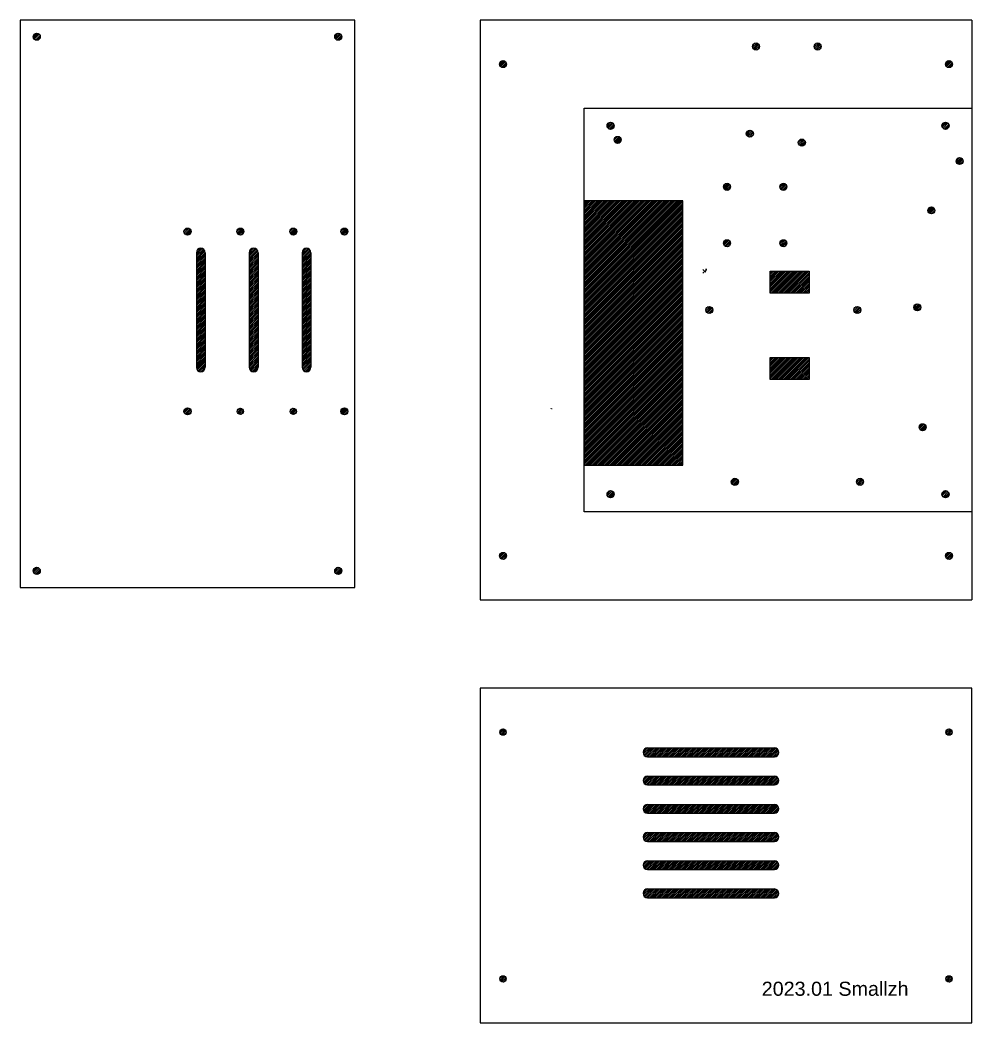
# Model space of a CAD drawing. Header units: millimetres. Extents: x -540 to 575, y -569 to 285.
# Drawn here: x -540 to 0, y -569 to 0 of the extents above; entities that cross this region are included whole.
import ezdxf
from ezdxf.enums import TextEntityAlignment as Align

# ---------------------------------------------------------------- set-up
doc = ezdxf.new("R2010")
doc.units = ezdxf.units.MM
doc.layers.add('文本', color=7, linetype='Continuous', lineweight=25)
doc.layers.add('标注', color=2, linetype='Continuous', lineweight=13)
doc.layers.add('边框', color=7, linetype='Continuous', lineweight=25, true_color=0x000000)
doc.styles.add('textstyle3', font='arial.ttf')

# ---------------------------------------------------------------- blocks, each defined once
blk = doc.blocks.new('ht')
at = {"layer": '文本', "transparency": 33554687}
h = blk.add_hatch(dxfattribs=at)
h.set_pattern_fill('JIS_WOOD', color=256, style=0, pattern_type=0)
edge = h.paths.add_edge_path(flags=0)
edge.add_arc((-36, 0), 2.5, 88.3634, 268.3634)
edge.add_line((-36.07, -2.5), (36, -2.5))
edge.add_arc((36, 0), 2.5, 270, 450)
edge.add_line((36, 2.5), (-35.93, 2.5))
at = {"layer": '文本'}
for p, q in [((-35.93, 2.5), (36, 2.5)), ((-36.07, -2.5), (36, -2.5))]:
    blk.add_line(p, q, dxfattribs=at)
for centre, start, end in [((-36, 0), 88.3634, 268.3634), ((36, 0), 270, 90)]:
    blk.add_arc(centre, 2.5, start, end, dxfattribs=at)
blk = doc.blocks.new('hta')
at = {"layer": '文本'}
for p in [(-0.04, -2.5), (-0.04, -18.5), (-0.04, -34.5), (-0.04, -50.5), (-0.04, -66.5), (-0.04, -82.5)]:
    blk.add_blockref('ht', p, dxfattribs=at)
blk = doc.blocks.new('前挡板')
at = {"layer": '边框', "transparency": 33554687}
h = blk.add_hatch(dxfattribs=at)
h.set_pattern_fill('JIS_WOOD', color=256, style=0, pattern_type=0)
edge = h.paths.add_edge_path(flags=0)
edge.add_arc((-266, 165), 1.8, 0, 360)
h = blk.add_hatch(dxfattribs=at)
h.set_pattern_fill('JIS_WOOD', color=256, style=0, pattern_type=0)
edge = h.paths.add_edge_path(flags=0)
edge.add_arc((-13, 165), 1.8, 0, 360)
h = blk.add_hatch(dxfattribs=at)
h.set_pattern_fill('JIS_WOOD', color=256, style=0, pattern_type=0)
edge = h.paths.add_edge_path(flags=0)
edge.add_arc((-266, 25), 1.8, 0, 360)
h = blk.add_hatch(dxfattribs=at)
h.set_pattern_fill('JIS_WOOD', color=256, style=0, pattern_type=0)
edge = h.paths.add_edge_path(flags=0)
edge.add_arc((-13, 25), 1.8, 0, 360)
at = {"layer": '边框'}
for p, q in [((0, 190), (-279, 190)), ((-279, 190), (-279, 0)), ((0, 0), (0, 190)), ((-279, 0), (0, 0))]:
    blk.add_line(p, q, dxfattribs=at)
for centre in [(-266, 165), (-13, 165), (-266, 25), (-13, 25)]:
    blk.add_circle(centre, 1.8, dxfattribs=at)
at = {"layer": '文本'}
blk.add_blockref('hta', (-148, 156), dxfattribs=at)
at = {"layer": '文本', "style": 'textstyle3'}
blk.add_text('2023.01 Smallzh', height=8, dxfattribs=at).set_placement((-36, 13), align=Align.BOTTOM_RIGHT)
blk = doc.blocks.new('st')
at = {"layer": '文本', "transparency": 33554687}
h = blk.add_hatch(dxfattribs=at)
h.set_pattern_fill('JIS_WOOD', color=256, style=0, pattern_type=0)
edge = h.paths.add_edge_path(flags=0)
edge.add_arc((0, 0), 2.5, 0, 180)
edge.add_line((-2.5, 0), (-2.5, -65))
edge.add_arc((0, -65), 2.5, 180, 360)
edge.add_line((2.5, -65), (2.5, 0))
at = {"layer": '文本'}
for p, q in [((-2.5, 0), (-2.5, -65)), ((2.5, 0), (2.5, -65))]:
    blk.add_line(p, q, dxfattribs=at)
for centre, start, end in [((0, 0), 0, 180), ((0, -65), 180, 0)]:
    blk.add_arc(centre, 2.5, start, end, dxfattribs=at)
blk = doc.blocks.new('sta')
at = {"layer": '边框', "transparency": 33554687}
h = blk.add_hatch(dxfattribs=at)
h.set_pattern_fill('JIS_WOOD', color=256, style=0, pattern_type=0)
edge = h.paths.add_edge_path(flags=0)
edge.add_arc((-89, 0), 2, 0, 360)
h = blk.add_hatch(dxfattribs=at)
h.set_pattern_fill('JIS_WOOD', color=256, style=0, pattern_type=0)
edge = h.paths.add_edge_path(flags=0)
edge.add_arc((-59, 0), 2, 0, 360)
h = blk.add_hatch(dxfattribs=at)
h.set_pattern_fill('JIS_WOOD', color=256, style=0, pattern_type=0)
edge = h.paths.add_edge_path(flags=0)
edge.add_arc((-29, 0), 2, 0, 360)
h = blk.add_hatch(dxfattribs=at)
h.set_pattern_fill('JIS_WOOD', color=256, style=0, pattern_type=0)
edge = h.paths.add_edge_path(flags=0)
edge.add_arc((0, 0), 2, 0, 360)
h = blk.add_hatch(dxfattribs=at)
h.set_pattern_fill('JIS_WOOD', color=256, style=0, pattern_type=0)
edge = h.paths.add_edge_path(flags=0)
edge.add_arc((-89, -102), 2, 0, 360)
h = blk.add_hatch(dxfattribs=at)
h.set_pattern_fill('JIS_WOOD', color=256, style=0, pattern_type=0)
edge = h.paths.add_edge_path(flags=0)
edge.add_arc((-59, -102), 1.8, 0, 360)
h = blk.add_hatch(dxfattribs=at)
h.set_pattern_fill('JIS_WOOD', color=256, style=0, pattern_type=0)
edge = h.paths.add_edge_path(flags=0)
edge.add_arc((-29, -102), 1.8, 0, 360)
h = blk.add_hatch(dxfattribs=at)
h.set_pattern_fill('JIS_WOOD', color=256, style=0, pattern_type=0)
edge = h.paths.add_edge_path(flags=0)
edge.add_arc((0, -102), 2, 0, 360)
at = {"layer": '边框'}
for centre, radius in [((-89, 0), 2), ((-59, 0), 2), ((-29, 0), 2), ((0, 0), 2), ((-89, -102), 2), ((-59, -102), 1.8), ((-29, -102), 1.8), ((0, -102), 2)]:
    blk.add_circle(centre, radius, dxfattribs=at)
at = {"layer": '文本'}
for p in [(-81.5, -12), (-51.5, -12), (-21.5, -12)]:
    blk.add_blockref('st', p, dxfattribs=at)
blk = doc.blocks.new('左挡板')
at = {"layer": '边框', "transparency": 33554687}
h = blk.add_hatch(dxfattribs=at)
h.set_pattern_fill('JIS_WOOD', color=256, style=0, pattern_type=0)
edge = h.paths.add_edge_path(flags=0)
edge.add_arc((-180.5, 312.5), 2, 0, 360)
h = blk.add_hatch(dxfattribs=at)
h.set_pattern_fill('JIS_WOOD', color=256, style=0, pattern_type=0)
edge = h.paths.add_edge_path(flags=0)
edge.add_arc((-9.5, 312.5), 2, 0, 360)
h = blk.add_hatch(dxfattribs=at)
h.set_pattern_fill('JIS_WOOD', color=256, style=0, pattern_type=0)
edge = h.paths.add_edge_path(flags=0)
edge.add_arc((-180.5, 9.5), 2, 0, 360)
h = blk.add_hatch(dxfattribs=at)
h.set_pattern_fill('JIS_WOOD', color=256, style=0, pattern_type=0)
edge = h.paths.add_edge_path(flags=0)
edge.add_arc((-9.5, 9.5), 2, 0, 360)
at = {"layer": '边框'}
for p, q in [((0, 322), (-190, 322)), ((-190, 322), (-190, 0)), ((0, 0), (0, 322)), ((-190, 0), (0, 0))]:
    blk.add_line(p, q, dxfattribs=at)
for centre in [(-180.5, 312.5), (-9.5, 312.5), (-180.5, 9.5), (-9.5, 9.5)]:
    blk.add_circle(centre, 2, dxfattribs=at)
at = {"layer": '文本'}
blk.add_blockref('sta', (-6, 202), dxfattribs=at)
blk = doc.blocks.new('下挡板-标注')
at = {"layer": '标注', "insert": (-239.22, -220.06), "char_height": 1, "attachment_point": 1, "style": 'textstyle3'}
blk.add_mtext('前', dxfattribs=at)
blk = doc.blocks.new('elc1')
at = {"layer": '边框', "transparency": 33554687}
h = blk.add_hatch(dxfattribs=at)
h.set_pattern_fill('JIS_WOOD', color=256, style=0, pattern_type=0)
edge = h.paths.add_edge_path(flags=0)
edge.add_arc((-35, 0), 2, 0, 360)
h = blk.add_hatch(dxfattribs=at)
h.set_pattern_fill('JIS_WOOD', color=256, style=0, pattern_type=0)
edge = h.paths.add_edge_path(flags=0)
edge.add_arc((0, 0), 2, 0, 360)
at = {"layer": '边框'}
for centre in [(-35, 0), (0, 0)]:
    blk.add_circle(centre, 2, dxfattribs=at)
blk = doc.blocks.new('下挡板')
at = {"layer": '边框', "transparency": 33554687}
h = blk.add_hatch(dxfattribs=at)
h.set_pattern_fill('JIS_WOOD', color=256, style=0, pattern_type=0)
edge = h.paths.add_edge_path(flags=0)
edge.add_arc((13, 304), 2, 0, 360)
h = blk.add_hatch(dxfattribs=at)
h.set_pattern_fill('JIS_WOOD', color=256, style=0, pattern_type=0)
edge = h.paths.add_edge_path(flags=0)
edge.add_arc((266, 304), 2, 0, 360)
h = blk.add_hatch(dxfattribs=at)
h.set_pattern_fill('JIS_WOOD', color=256, style=0, pattern_type=0)
edge = h.paths.add_edge_path(flags=0)
edge.add_arc((74, 269), 2, 0, 360)
h = blk.add_hatch(dxfattribs=at)
h.set_pattern_fill('JIS_WOOD', color=256, style=0, pattern_type=0)
edge = h.paths.add_edge_path(flags=0)
edge.add_arc((264, 269), 2, 0, 360)
h = blk.add_hatch(dxfattribs=at)
h.set_pattern_fill('JIS_WOOD', color=256, style=0, pattern_type=0)
edge = h.paths.add_edge_path(flags=0)
edge.add_arc((130, 164.5), 2, 0, 360)
h = blk.add_hatch(dxfattribs=at)
h.set_pattern_fill('JIS_WOOD', color=256, style=0, pattern_type=0)
edge = h.paths.add_edge_path(flags=0)
edge.add_arc((214, 164.5), 2, 0, 360)
h = blk.add_hatch(dxfattribs=at)
h.set_pattern_fill('JIS_WOOD', color=256, style=0, pattern_type=0)
edge = h.paths.add_edge_path(flags=0)
edge.add_arc((74, 60), 2, 0, 360)
h = blk.add_hatch(dxfattribs=at)
h.set_pattern_fill('JIS_WOOD', color=256, style=0, pattern_type=0)
edge = h.paths.add_edge_path(flags=0)
edge.add_arc((264, 60), 2, 0, 360)
h = blk.add_hatch(dxfattribs=at)
h.set_pattern_fill('JIS_WOOD', color=256, style=0, pattern_type=0)
edge = h.paths.add_edge_path(flags=0)
edge.add_arc((13, 25), 2, 0, 360)
h = blk.add_hatch(dxfattribs=at)
h.set_pattern_fill('JIS_WOOD', color=256, style=0, pattern_type=0)
edge = h.paths.add_edge_path(flags=0)
edge.add_arc((266, 25), 2, 0, 360)
at = {"layer": '边框'}
for p, q in [((279, 329), (0, 329)), ((0, 329), (0, 0)), ((279, 329), (279, 0)), ((0, 0), (279, 0))]:
    blk.add_line(p, q, dxfattribs=at)
for centre in [(13, 304), (266, 304), (74, 269), (264, 269), (130, 164.5), (214, 164.5), (74, 60), (264, 60), (13, 25), (266, 25)]:
    blk.add_circle(centre, 2, dxfattribs=at)
blk.add_blockref('elc1', (191.5, 314), dxfattribs=at)
blk = doc.blocks.new('fsx')
at = {"layer": '边框', "transparency": 33554687}
h = blk.add_hatch(dxfattribs=at)
h.set_pattern_fill('JIS_WOOD', color=256, style=0, pattern_type=0)
edge = h.paths.add_edge_path(flags=0)
edge.add_arc((-32, 32), 2, 0, 360)
h = blk.add_hatch(dxfattribs=at)
h.set_pattern_fill('JIS_WOOD', color=256, style=0, pattern_type=0)
edge = h.paths.add_edge_path(flags=0)
edge.add_arc((0, 32), 2, 0, 360)
h = blk.add_hatch(dxfattribs=at)
h.set_pattern_fill('JIS_WOOD', color=256, style=0, pattern_type=0)
edge = h.paths.add_edge_path(flags=0)
edge.add_arc((-32, 0), 2, 0, 360)
h = blk.add_hatch(dxfattribs=at)
h.set_pattern_fill('JIS_WOOD', color=256, style=0, pattern_type=0)
edge = h.paths.add_edge_path(flags=0)
edge.add_arc((0, 0), 2, 0, 360)
at = {"layer": '边框'}
for centre in [(-32, 32), (0, 32), (-32, 0), (0, 0)]:
    blk.add_circle(centre, 2, dxfattribs=at)
blk = doc.blocks.new('底孔')
at = {"layer": '边框', "transparency": 33554687}
h = blk.add_hatch(dxfattribs=at)
h.set_pattern_fill('JIS_WOOD', color=256, style=0, pattern_type=0)
edge = h.paths.add_edge_path(flags=0)
edge.add_arc((-119, 15.5), 2, 0, 360)
h = blk.add_hatch(dxfattribs=at)
h.set_pattern_fill('JIS_WOOD', color=256, style=0, pattern_type=0)
edge = h.paths.add_edge_path(flags=0)
edge.add_arc((-194, 12), 2, 0, 360)
h = blk.add_hatch(dxfattribs=at)
h.set_pattern_fill('JIS_WOOD', color=256, style=0, pattern_type=0)
edge = h.paths.add_edge_path(flags=0)
edge.add_arc((-89.5, 10.5), 2, 0, 360)
h = blk.add_hatch(dxfattribs=at)
h.set_pattern_fill('JIS_WOOD', color=256, style=0, pattern_type=0)
edge = h.paths.add_edge_path(flags=0)
edge.add_arc((0, 0), 2, 0, 360)
h = blk.add_hatch(dxfattribs=at)
h.set_pattern_fill('JIS_WOOD', color=256, style=0, pattern_type=0)
edge = h.paths.add_edge_path(flags=0)
edge.add_arc((-16, -28), 2, 0, 360)
h = blk.add_hatch(dxfattribs=at)
h.set_pattern_fill('JIS_WOOD', color=256, style=0, pattern_type=0)
edge = h.paths.add_edge_path(flags=0)
edge.add_arc((-24, -83), 2, 0, 360)
h = blk.add_hatch(dxfattribs=at)
h.set_pattern_fill('JIS_WOOD', color=256, style=0, pattern_type=0)
edge = h.paths.add_edge_path(flags=0)
edge.add_arc((-21, -151), 2, 0, 360)
h = blk.add_hatch(dxfattribs=at)
h.set_pattern_fill('JIS_WOOD', color=256, style=0, pattern_type=0)
edge = h.paths.add_edge_path(flags=0)
edge.add_arc((-127.5, -182), 2, 0, 360)
h = blk.add_hatch(dxfattribs=at)
h.set_pattern_fill('JIS_WOOD', color=256, style=0, pattern_type=0)
edge = h.paths.add_edge_path(flags=0)
edge.add_arc((-56.5, -182), 2, 0, 360)
at = {"layer": '边框'}
for centre in [(-119, 15.5), (-194, 12), (-89.5, 10.5), (0, 0), (-16, -28), (-24, -83), (-21, -151), (-127.5, -182), (-56.5, -182)]:
    blk.add_circle(centre, 2, dxfattribs=at)
blk = doc.blocks.new('大风扇卡1')
at = {"layer": '边框', "transparency": 33554687}
h = blk.add_hatch(dxfattribs=at)
h.set_pattern_fill('JIS_WOOD', color=256, style=0, pattern_type=0)
h.paths.add_polyline_path([(0, 0), (22, 0), (22, -12.5), (0, -12.5)], flags=0)
at = {"layer": '边框'}
for p, q in [((0, 0), (22, 0)), ((0, -12.5), (0, 0)), ((22, 0), (22, -12.5)), ((22, -12.5), (0, -12.5))]:
    blk.add_line(p, q, dxfattribs=at)
blk = doc.blocks.new('大风扇卡2')
at = {"layer": '边框', "transparency": 33554687}
h = blk.add_hatch(dxfattribs=at)
h.set_pattern_fill('JIS_WOOD', color=256, style=0, pattern_type=0)
h.paths.add_polyline_path([(22, -12.5), (0, -12.5), (0, 0), (22, 0)], flags=0)
at = {"layer": '边框'}
for p, q in [((0, 0), (22, 0)), ((0, -12.5), (0, 0)), ((22, 0), (22, -12.5)), ((22, -12.5), (0, -12.5))]:
    blk.add_line(p, q, dxfattribs=at)
blk = doc.blocks.new('大风扇挡板')
at = {"layer": '边框', "transparency": 33554687}
h = blk.add_hatch(dxfattribs=at)
h.set_pattern_fill('ACAD_ISO02W100', color=256, angle=45, style=0, pattern_type=0)
edge = h.paths.add_edge_path(flags=0)
edge.add_arc((-78.5, 77), 1.8, 0, 360)
h = blk.add_hatch(dxfattribs=at)
h.set_pattern_fill('ACAD_ISO02W100', color=256, angle=45, style=0, pattern_type=0)
edge = h.paths.add_edge_path(flags=0)
edge.add_arc((-78.5, 77), 1.8, 0, 360)
h = blk.add_hatch(dxfattribs=at)
h.set_pattern_fill('CROSS', color=256, angle=45, style=0, pattern_type=0)
edge = h.paths.add_edge_path(flags=0)
edge.add_arc((-78.5, 77), 1.8, 0, 360)
h = blk.add_hatch(dxfattribs=at)
h.set_pattern_fill('CROSS', color=256, scale=8, angle=45, style=0, pattern_type=0)
edge = h.paths.add_edge_path(flags=0)
edge.add_arc((-78.5, 77), 1.8, 0, 360)
h = blk.add_hatch(dxfattribs=at)
h.set_pattern_fill('CROSS', color=256, scale=100, angle=45, style=0, pattern_type=0)
edge = h.paths.add_edge_path(flags=0)
edge.add_arc((-78.5, 77), 1.8, 0, 360)
h = blk.add_hatch(dxfattribs=at)
h.set_pattern_fill('CROSS', color=256, style=0, pattern_type=0)
edge = h.paths.add_edge_path(flags=0)
edge.add_arc((-78.5, 77), 1.8, 0, 360)
at = {"layer": '边框'}
for name, p in [('大风扇卡1', (-40.5, 76.5)), ('大风扇卡2', (-40.5, 27.5))]:
    blk.add_blockref(name, p, dxfattribs=at)
blk = doc.blocks.new('下挡板2')
at = {"layer": '边框', "transparency": 33554687}
h = blk.add_hatch(dxfattribs=at)
h.set_pattern_fill('JIS_WOOD', color=256, style=0, pattern_type=0)
edge = h.paths.add_edge_path(flags=0)
edge.add_arc((15, 219), 2, 0, 360)
h = blk.add_hatch(dxfattribs=at)
h.set_pattern_fill('JIS_WOOD', color=256, style=0, pattern_type=0)
edge = h.paths.add_edge_path(flags=0)
edge.add_arc((205, 219), 2, 0, 360)
h = blk.add_hatch(dxfattribs=at)
h.set_pattern_fill('JIS_WOOD', color=256, style=0, pattern_type=0)
h.paths.add_polyline_path([(56, 176.5), (0, 176.5), (0, 26.5), (56, 26.5)], flags=0)
h = blk.add_hatch(dxfattribs=at)
h.set_pattern_fill('JIS_WOOD', color=256, style=0, pattern_type=0)
edge = h.paths.add_edge_path(flags=0)
edge.add_arc((71, 114.5), 2, 0, 360)
h = blk.add_hatch(dxfattribs=at)
h.set_pattern_fill('JIS_WOOD', color=256, style=0, pattern_type=0)
edge = h.paths.add_edge_path(flags=0)
edge.add_arc((155, 114.5), 2, 0, 360)
h = blk.add_hatch(dxfattribs=at)
h.set_pattern_fill('JIS_WOOD', color=256, style=0, pattern_type=0)
edge = h.paths.add_edge_path(flags=0)
edge.add_arc((15, 10), 2, 0, 360)
h = blk.add_hatch(dxfattribs=at)
h.set_pattern_fill('JIS_WOOD', color=256, style=0, pattern_type=0)
edge = h.paths.add_edge_path(flags=0)
edge.add_arc((205, 10), 2, 0, 360)
at = {"layer": '边框'}
for p, q in [((0, 229), (220, 229)), ((0, 0), (0, 229)), ((220, 229), (220, 0)), ((56, 176.5), (0, 176.5)), ((0, 176.5), (0, 26.5)), ((56, 26.5), (56, 176.5)), ((0, 26.5), (56, 26.5)), ((220, 0), (0, 0))]:
    blk.add_line(p, q, dxfattribs=at)
for centre in [(15, 219), (205, 219), (71, 114.5), (155, 114.5), (15, 10), (205, 10)]:
    blk.add_circle(centre, 2, dxfattribs=at)
for name, p in [('底孔', (213, 199)), ('fsx', (113.05, 152.37)), ('大风扇挡板', (146.08, 60.01))]:
    blk.add_blockref(name, p, dxfattribs=at)

msp = doc.modelspace()

# ---------------------------------------------------------------- block references
at = {"layer": '标注'}
msp.add_blockref('下挡板-标注', (0, 0), dxfattribs=at)
at = {"layer": '边框'}
for name, p in [('左挡板', (-350, -322)), ('下挡板', (-279, -329)), ('下挡板2', (-220, -279)), ('前挡板', (0, -569))]:
    msp.add_blockref(name, p, dxfattribs=at)

doc.saveas('drawing.dxf')
